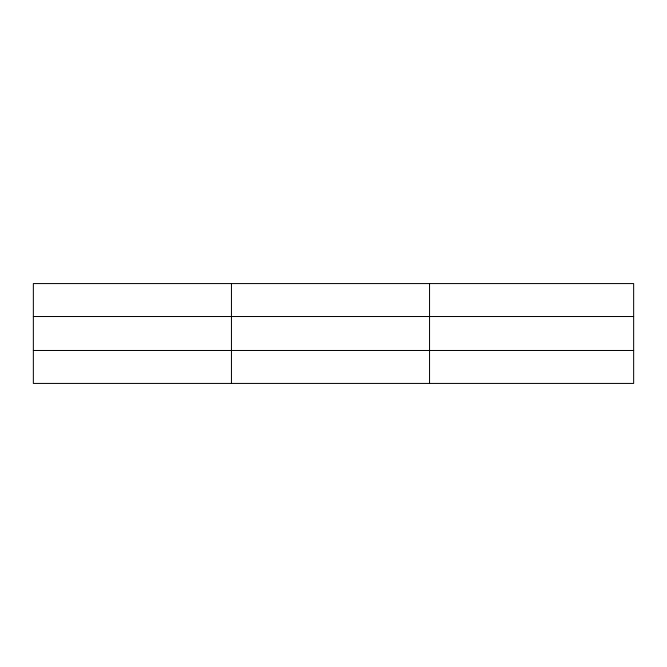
<?xml version="1.0" encoding="UTF-8"?>
<svg xmlns="http://www.w3.org/2000/svg" width="667" height="667" viewBox="0 0 667 667"><rect width="100%" height="100%" fill="white"/><g stroke="black" fill="none" stroke-linecap="round" stroke-linejoin="round"><path stroke-width="1" d="M231.449 283.575L231.449 383.425M429.548 283.575L429.548 383.425M633.65 316.525L633.65 283.575L33.35 283.575L33.35 383.425L633.65 383.425L633.65 316.525L33.35 316.525M33.35 350.475L633.65 350.475"/></g></svg>
